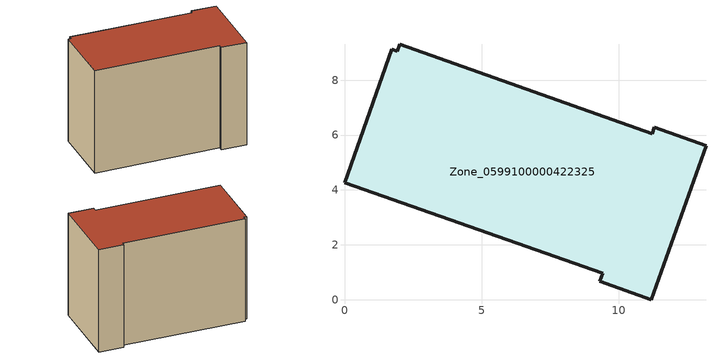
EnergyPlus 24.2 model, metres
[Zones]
Zone_0599100000422325
 floor ground (C_G): 9.31,0.67 9.41,0.95 0,4.26 1.73,9.13 1.93,9.06 2.02,9.31 11.22,6.04 11.3,6.28 13.18,5.61 11.2,0 z0.56
 wall outside (C_F): 9.41,0.95 9.31,0.67 11.2,0 13.18,5.61 11.3,6.28 11.22,6.04 2.02,9.31 1.93,9.06 1.73,9.13 0,4.26 9.41,0.95 z0.56:9.21
 roof outside (C_R): 11.22,6.04 2.02,9.31 1.93,9.06 1.73,9.13 0,4.26 9.41,0.95 9.31,0.67 11.2,0 13.18,5.61 11.3,6.28 z9.21
[BUILDING]
Pand.0599100000422325: North Axis=0; Terrain=City; Loads Convergence Tolerance Value=0.04; Temperature Convergence Tolerance Value=0.4; Solar Distribution=FullExterior; Maximum Number of Warmup Days=25; Minimum Number of Warmup Days=1
[Site:Location]
Rotterdam.The.Hague.AP_ZH_NLD Design_Conditions: Latitude=51.96; Longitude=4.45; Time Zone=1; Elevation=-4.5
[SITE:GROUNDTEMPERATURE:BUILDINGSURFACE]
18, 18, 18, 18, 18, 18, 18, 18, 18, 18, 18, 18
[MATERIAL] Thermal Absorptance=0.9; Solar Absorptance=0.7; Visible Absorptance=0.7
Name | Roughness | Thickness | Conductivity | Density | Specific Heat
G.TI.2006-2014 | MediumSmooth | 0.15 | 0.06 | 540 | 1210
F.TI.2006-2014 | Rough | 0.3 | 0.12 | 1920 | 840
R.TI.2006-2014 | MediumRough | 0.2 | 0.08 | 1500 | 1000
[CONSTRUCTION]
C_G: G.TI.2006-2014
C_F: F.TI.2006-2014
C_R: R.TI.2006-2014
[ZONE]
Zone_0599100000422325: Type=1; Multiplier=1; Ceiling Height=Autocalculate; Volume=Autocalculate; Floor Area=autocalculate; Part of Total Floor Area=Yes
[ZONEINFILTRATION:DESIGNFLOWRATE]
Infil_Zone_0599100000422325: Zone or ZoneList or Space or SpaceList=Zone_0599100000422325; Schedule=AlwaysOn; Design Flow Rate Calculation Method=Flow/Area; Flow Rate per Floor Area=0.0015; Constant Term Coefficient=1; Temperature Term Coefficient=0; Velocity Term Coefficient=0; Velocity Squared Term Coefficient=0
[HVACTEMPLATE:ZONE:IDEALLOADSAIRSYSTEM]
Zone_0599100000422325: Maximum Heating Supply Air Temperature=50; Minimum Cooling Supply Air Temperature=13; Maximum Heating Supply Air Humidity Ratio=0.0156; Minimum Cooling Supply Air Humidity Ratio=0.0077; Heating Limit=NoLimit; Cooling Limit=NoLimit; Dehumidification Control Type=ConstantSensibleHeatRatio; Cooling Sensible Heat Ratio=0.7; Dehumidification Setpoint=60; Humidification Control Type=None; Humidification Setpoint=30; Outdoor Air Method=None; Outdoor Air Flow Rate per Person=0.00944; Outdoor Air Flow Rate per Zone Floor Area=0; Outdoor Air Flow Rate per Zone=0; Demand Controlled Ventilation Type=None; Outdoor Air Economizer Type=NoEconomizer; Heat Recovery Type=None; Sensible Heat Recovery Effectiveness=0.7; Latent Heat Recovery Effectiveness=0.65
[ZONECONTROL:THERMOSTAT]
ThermostatControl_Zone_0599100000422325: Zone or ZoneList=Zone_0599100000422325; Control Type Schedule=DualSetpointControlType; Control 1=Thermostat_Zone_0599100000422325; Temperature Difference Between Cutout And Setpoint=0
[THERMOSTATSETPOINT:DUALSETPOINT]
Thermostat_Zone_0599100000422325: Heating Setpoint Temperature Schedule=HeatingSetpoint_Zone_0599100000422325; Cooling Setpoint Temperature Schedule=CoolingSetpoint_Zone_0599100000422325
[SCHEDULE:COMPACT]
HeatingSetpoint_Zone_0599100000422325: Through: 12/31, For: AllDays, Until: 24:00, 21
CoolingSetpoint_Zone_0599100000422325: Through: 12/31, For: AllDays, Until: 24:00, 24
DualSetpointControlType: Through: 12/31, For: AllDays, Until: 24:00, 4
AlwaysOn: Through: 12/31, For: AllDays, Until: 24:00, 1
